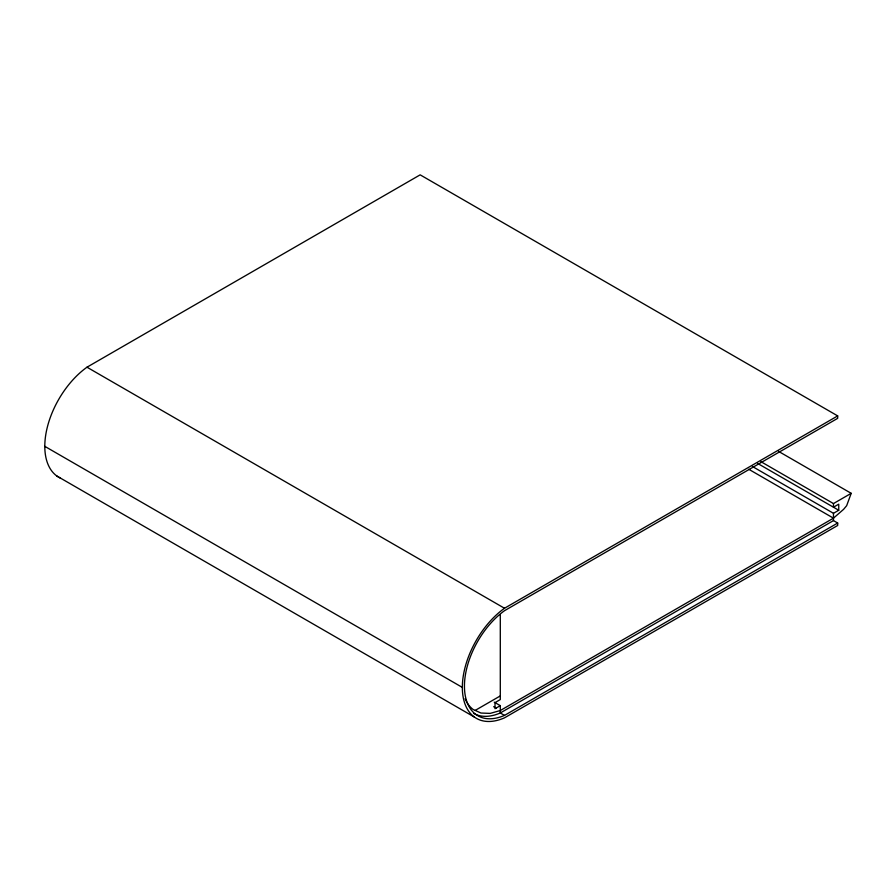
<?xml version="1.0" encoding="UTF-8"?>
<svg xmlns="http://www.w3.org/2000/svg" width="896" height="896" viewBox="0 0 896 896"><rect width="100%" height="100%" fill="white"/><g stroke="black" fill="none" stroke-linecap="round" stroke-linejoin="round"><path stroke-width="1.34" d="M778.478 451.338L851.2 493.326L846.664 505.68L843.595 509.342L833.47 518.168L500.293 710.528L490.168 713.395L480.95 713.037L473.166 709.486A61.656 35.594 -60 0 1 467.264 702.946M60.346 478.083A67.57 39.01 -60 0 1 47.096 428.109A67.57 39.01 -60 0 1 86.979 367.203L420.157 174.843L837.693 415.901L837.693 418.331L504.504 610.691A64.613 37.307 -60 0 0 464.442 686.179A64.613 37.307 -60 0 0 504.504 715.4L837.693 523.04L837.693 525.47L504.504 717.83A67.57 39.01 -60 0 1 462.336 687.4L44.8 446.342M462.336 687.4A67.57 39.01 -60 0 1 504.504 608.261L837.693 415.901M475.194 710.405L500.293 695.923M760.85 461.63L833.47 503.563L851.2 493.326M504.504 715.4L500.293 712.97L500.293 705.656L495.018 708.702L495.018 702.621L500.293 699.574L500.293 614.891M752.382 466.48L833.47 513.296L838.746 510.261L838.746 504.168L833.47 507.214L833.47 503.563M837.693 523.04L833.47 520.598L500.293 712.97A64.613 37.307 -60 0 1 473.838 713.451M757.646 463.434L838.746 510.261M748.742 469.258L833.47 518.168M86.979 367.203L504.504 608.261M494.234 702.162L500.293 705.656M493.651 706.698L496.07 708.098M56.862 476.022L474.398 717.08M833.47 513.296L833.47 520.598M466.682 701.938A61.656 35.594 -60 0 1 465.136 698.656"/></g></svg>
